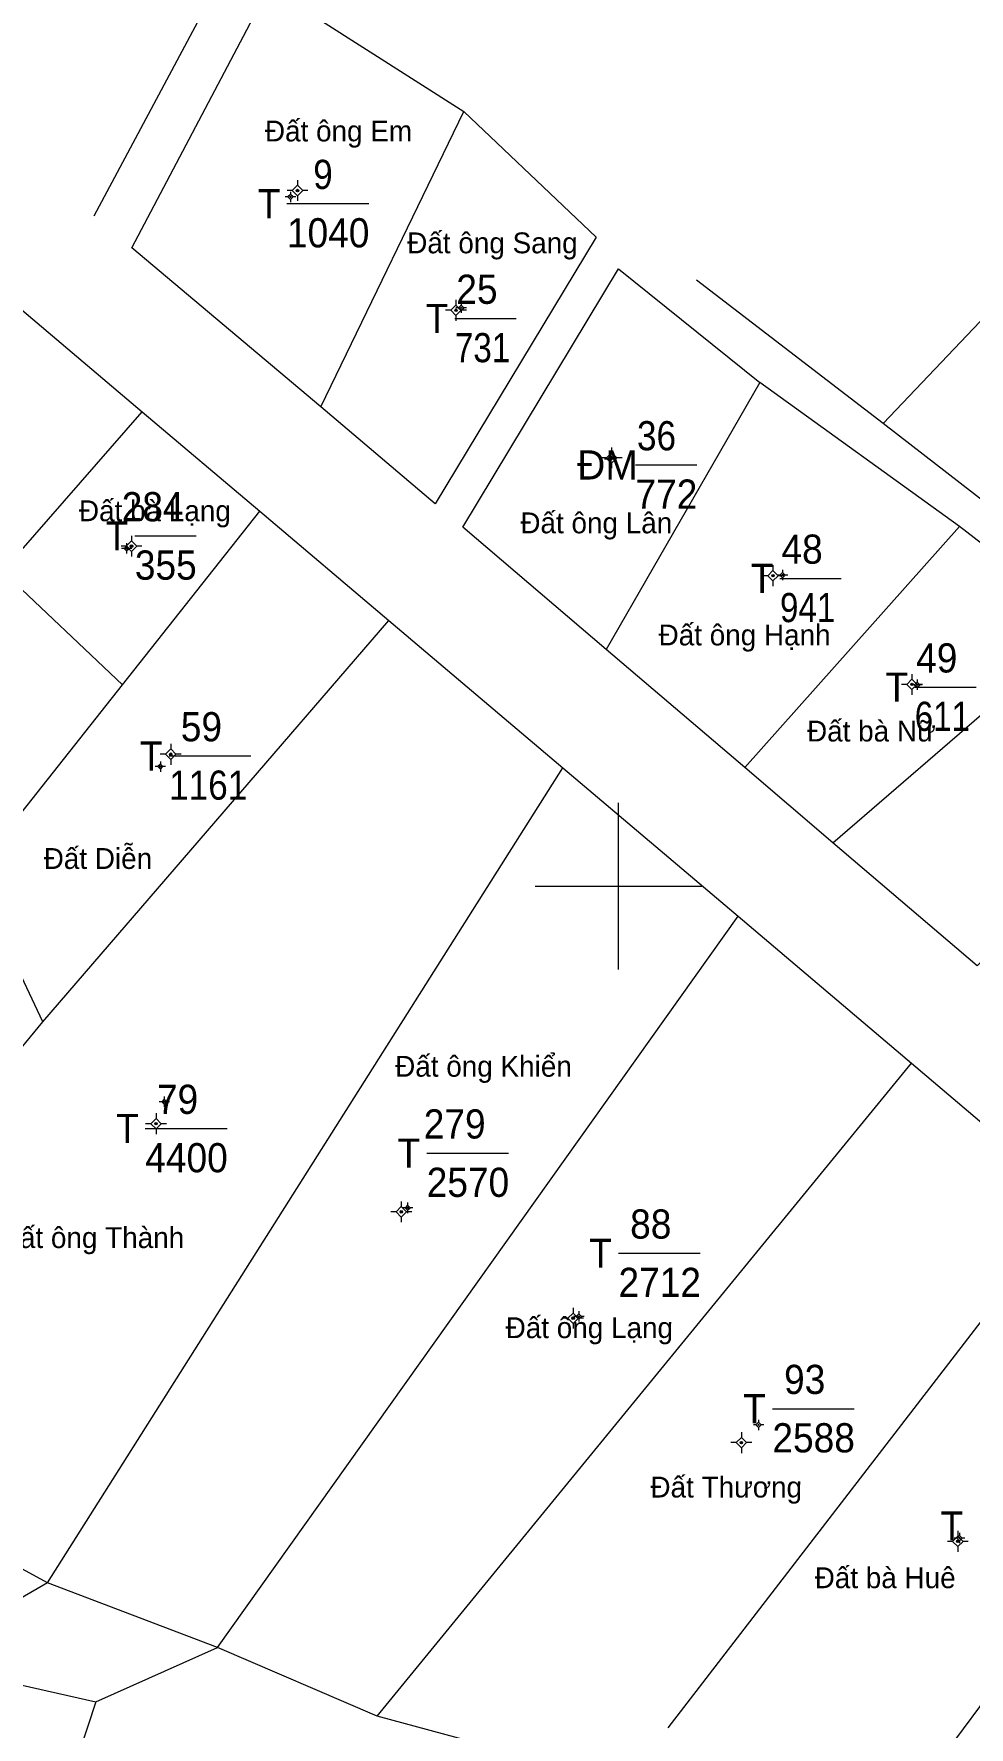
# Model space of a CAD drawing. Header units: metres. Extents: x 398630 to 399770, y 48498 to 49842.
# Drawn here: x 399129.9 to 399242.1, y 49499.2 to 49702.2 of the extents above; entities that cross this region are included whole.
import ezdxf
from ezdxf.enums import TextEntityAlignment as Align

# ---------------------------------------------------------------- set-up
doc = ezdxf.new("R2010")
doc.units = ezdxf.units.M
doc.header["$LTSCALE"] = 1.4
for name, color, linetype, lineweight in [('11', 7, 'Continuous', 13), ('15', 7, 'Continuous', 13), ('22', 7, 'Continuous', 13), ('51', 7, 'Continuous', 13), ('63', 7, 'Continuous', 13)]:
    doc.layers.add(name, color=color, linetype=linetype, lineweight=lineweight)
doc.layers.add('2', color=7, linetype='Continuous')

msp = doc.modelspace()

# ---------------------------------------------------------------- hatches: boundary and pattern name
at = {"layer": '11'}
for points in [[(399161.656, 49683.4, 1), (399161.356, 49683.4, 1)], [(399161.656, 49683.4, 1), (399161.356, 49683.4, 1)], [(399180.663, 49669.052, 1), (399180.363, 49669.052, 1)], [(399180.663, 49669.052, 1), (399180.363, 49669.052, 1)], [(399199.328, 49651.35, 1), (399199.028, 49651.35, 1)], [(399199.328, 49651.35, 1), (399199.028, 49651.35, 1)], [(399141.743, 49640.769, 1), (399141.443, 49640.769, 1)], [(399141.743, 49640.769, 1), (399141.443, 49640.769, 1)], [(399218.675, 49637.223, 1), (399218.375, 49637.223, 1)], [(399218.675, 49637.223, 1), (399218.375, 49637.223, 1)], [(399235.354, 49624.195, 1), (399235.054, 49624.195, 1)], [(399235.354, 49624.195, 1), (399235.054, 49624.195, 1)], [(399146.454, 49615.821, 1), (399146.154, 49615.821, 1)], [(399146.454, 49615.821, 1), (399146.154, 49615.821, 1)], [(399144.693, 49571.522, 1), (399144.393, 49571.522, 1)], [(399144.693, 49571.522, 1), (399144.393, 49571.522, 1)], [(399174.104, 49560.964, 1), (399173.804, 49560.964, 1)], [(399174.104, 49560.964, 1), (399173.804, 49560.964, 1)], [(399194.714, 49548.207, 1), (399194.414, 49548.207, 1)], [(399194.714, 49548.207, 1), (399194.414, 49548.207, 1)], [(399214.89, 49533.289, 1), (399214.59, 49533.289, 1)], [(399214.89, 49533.289, 1), (399214.59, 49533.289, 1)], [(399240.847, 49521.454, 1), (399240.547, 49521.454, 1)], [(399240.847, 49521.454, 1), (399240.547, 49521.454, 1)]]:
    msp.add_hatch(color=256, dxfattribs=at).paths.add_polyline_path(points)
at = {"layer": '51'}
for points in [[(399160.745, 49682.63, 1), (399160.595, 49682.63, 1)], [(399160.745, 49682.63, 1), (399160.595, 49682.63, 1)], [(399160.745, 49682.63, 1), (399160.595, 49682.63, 1)], [(399160.745, 49682.63, 1), (399160.595, 49682.63, 1)], [(399181.205, 49669.36, 1), (399181.055, 49669.36, 1)], [(399181.205, 49669.36, 1), (399181.055, 49669.36, 1)], [(399181.205, 49669.36, 1), (399181.055, 49669.36, 1)], [(399181.205, 49669.36, 1), (399181.055, 49669.36, 1)], [(399199.025, 49651.2, 1), (399198.875, 49651.2, 1)], [(399199.025, 49651.2, 1), (399198.875, 49651.2, 1)], [(399199.025, 49651.2, 1), (399198.875, 49651.2, 1)], [(399199.025, 49651.2, 1), (399198.875, 49651.2, 1)], [(399141.085, 49640.5, 1), (399140.935, 49640.5, 1)], [(399141.085, 49640.5, 1), (399140.935, 49640.5, 1)], [(399141.085, 49640.5, 1), (399140.935, 49640.5, 1)], [(399141.085, 49640.5, 1), (399140.935, 49640.5, 1)], [(399219.755, 49637.3, 1), (399219.605, 49637.3, 1)], [(399219.755, 49637.3, 1), (399219.605, 49637.3, 1)], [(399219.755, 49637.3, 1), (399219.605, 49637.3, 1)], [(399219.755, 49637.3, 1), (399219.605, 49637.3, 1)], [(399235.895, 49624.16, 1), (399235.745, 49624.16, 1)], [(399235.895, 49624.16, 1), (399235.745, 49624.16, 1)], [(399235.895, 49624.16, 1), (399235.745, 49624.16, 1)], [(399235.895, 49624.16, 1), (399235.745, 49624.16, 1)], [(399145.135, 49614.34, 1), (399144.985, 49614.34, 1)], [(399145.135, 49614.34, 1), (399144.985, 49614.34, 1)], [(399145.135, 49614.34, 1), (399144.985, 49614.34, 1)], [(399145.135, 49614.34, 1), (399144.985, 49614.34, 1)], [(399145.605, 49574.16, 1), (399145.455, 49574.16, 1)], [(399145.605, 49574.16, 1), (399145.455, 49574.16, 1)], [(399145.605, 49574.16, 1), (399145.455, 49574.16, 1)], [(399145.605, 49574.16, 1), (399145.455, 49574.16, 1)], [(399174.785, 49561.45, 1), (399174.635, 49561.45, 1)], [(399174.785, 49561.45, 1), (399174.635, 49561.45, 1)], [(399174.785, 49561.45, 1), (399174.635, 49561.45, 1)], [(399174.785, 49561.45, 1), (399174.635, 49561.45, 1)], [(399195.325, 49548.43, 1), (399195.175, 49548.43, 1)], [(399195.325, 49548.43, 1), (399195.175, 49548.43, 1)], [(399195.325, 49548.43, 1), (399195.175, 49548.43, 1)], [(399195.325, 49548.43, 1), (399195.175, 49548.43, 1)], [(399216.875, 49535.42, 1), (399216.725, 49535.42, 1)], [(399216.875, 49535.42, 1), (399216.725, 49535.42, 1)], [(399216.875, 49535.42, 1), (399216.725, 49535.42, 1)], [(399216.875, 49535.42, 1), (399216.725, 49535.42, 1)], [(399240.975, 49521.84, 1), (399240.825, 49521.84, 1)], [(399240.975, 49521.84, 1), (399240.825, 49521.84, 1)], [(399240.975, 49521.84, 1), (399240.825, 49521.84, 1)], [(399240.975, 49521.84, 1), (399240.825, 49521.84, 1)]]:
    msp.add_hatch(color=256, dxfattribs=at).paths.add_polyline_path(points)

# ---------------------------------------------------------------- linework, layer by layer
at = {"layer": '11'}
for p, q in [((399161.51, 49684.65), (399161.51, 49684.03)), ((399161.51, 49684.65), (399161.51, 49684.03)), ((399160.88, 49683.4), (399160.26, 49683.4)), ((399160.88, 49683.4), (399160.26, 49683.4)), ((399161.51, 49682.78), (399161.51, 49682.15)), ((399161.51, 49682.78), (399161.51, 49682.15)), ((399162.76, 49683.4), (399162.13, 49683.4)), ((399162.76, 49683.4), (399162.13, 49683.4)), ((399180.51, 49670.3), (399180.51, 49669.68)), ((399180.51, 49670.3), (399180.51, 49669.68)), ((399179.89, 49669.05), (399179.26, 49669.05)), ((399179.89, 49669.05), (399179.26, 49669.05)), ((399180.51, 49668.43), (399180.51, 49667.8)), ((399180.51, 49668.43), (399180.51, 49667.8)), ((399181.76, 49669.05), (399181.14, 49669.05)), ((399181.76, 49669.05), (399181.14, 49669.05)), ((399199.18, 49652.6), (399199.18, 49651.98)), ((399199.18, 49652.6), (399199.18, 49651.98)), ((399198.55, 49651.35), (399197.93, 49651.35)), ((399198.55, 49651.35), (399197.93, 49651.35)), ((399199.18, 49650.73), (399199.18, 49650.1)), ((399199.18, 49650.73), (399199.18, 49650.1)), ((399200.43, 49651.35), (399199.8, 49651.35)), ((399200.43, 49651.35), (399199.8, 49651.35)), ((399141.59, 49642.02), (399141.59, 49641.39)), ((399141.59, 49642.02), (399141.59, 49641.39)), ((399140.97, 49640.77), (399140.34, 49640.77)), ((399140.97, 49640.77), (399140.34, 49640.77)), ((399141.59, 49640.14), (399141.59, 49639.52)), ((399141.59, 49640.14), (399141.59, 49639.52)), ((399142.84, 49640.77), (399142.22, 49640.77)), ((399142.84, 49640.77), (399142.22, 49640.77)), ((399218.53, 49638.47), (399218.53, 49637.85)), ((399218.53, 49638.47), (399218.53, 49637.85)), ((399217.9, 49637.22), (399217.28, 49637.22)), ((399217.9, 49637.22), (399217.28, 49637.22)), ((399218.53, 49636.6), (399218.53, 49635.97)), ((399218.53, 49636.6), (399218.53, 49635.97)), ((399219.78, 49637.22), (399219.15, 49637.22)), ((399219.78, 49637.22), (399219.15, 49637.22)), ((399235.2, 49625.44), (399235.2, 49624.82)), ((399235.2, 49625.44), (399235.2, 49624.82)), ((399234.58, 49624.19), (399233.95, 49624.19)), ((399234.58, 49624.19), (399233.95, 49624.19)), ((399235.2, 49623.57), (399235.2, 49622.94)), ((399235.2, 49623.57), (399235.2, 49622.94)), ((399236.45, 49624.19), (399235.83, 49624.19)), ((399236.45, 49624.19), (399235.83, 49624.19)), ((399146.3, 49617.07), (399146.3, 49616.45)), ((399146.3, 49617.07), (399146.3, 49616.45)), ((399145.68, 49615.82), (399145.05, 49615.82)), ((399145.68, 49615.82), (399145.05, 49615.82)), ((399146.3, 49615.2), (399146.3, 49614.57)), ((399146.3, 49615.2), (399146.3, 49614.57)), ((399147.55, 49615.82), (399146.93, 49615.82)), ((399147.55, 49615.82), (399146.93, 49615.82)), ((399144.54, 49572.77), (399144.54, 49572.15)), ((399144.54, 49572.77), (399144.54, 49572.15)), ((399143.92, 49571.52), (399143.29, 49571.52)), ((399143.92, 49571.52), (399143.29, 49571.52)), ((399144.54, 49570.9), (399144.54, 49570.27)), ((399144.54, 49570.9), (399144.54, 49570.27)), ((399145.79, 49571.52), (399145.17, 49571.52)), ((399145.79, 49571.52), (399145.17, 49571.52)), ((399173.33, 49560.96), (399172.7, 49560.96)), ((399173.33, 49560.96), (399172.7, 49560.96)), ((399173.95, 49562.21), (399173.95, 49561.59)), ((399173.95, 49562.21), (399173.95, 49561.59)), ((399173.95, 49560.34), (399173.95, 49559.71)), ((399173.95, 49560.34), (399173.95, 49559.71)), ((399175.2, 49560.96), (399174.58, 49560.96)), ((399175.2, 49560.96), (399174.58, 49560.96)), ((399193.94, 49548.21), (399193.31, 49548.21)), ((399193.94, 49548.21), (399193.31, 49548.21)), ((399194.56, 49549.46), (399194.56, 49548.83)), ((399194.56, 49549.46), (399194.56, 49548.83)), ((399195.81, 49548.21), (399195.19, 49548.21)), ((399195.81, 49548.21), (399195.19, 49548.21)), ((399194.56, 49547.58), (399194.56, 49546.96)), ((399194.56, 49547.58), (399194.56, 49546.96)), ((399214.74, 49534.54), (399214.74, 49533.91)), ((399214.74, 49534.54), (399214.74, 49533.91)), ((399214.11, 49533.29), (399213.49, 49533.29)), ((399214.11, 49533.29), (399213.49, 49533.29)), ((399214.74, 49532.66), (399214.74, 49532.04)), ((399214.74, 49532.66), (399214.74, 49532.04)), ((399215.99, 49533.29), (399215.36, 49533.29)), ((399215.99, 49533.29), (399215.36, 49533.29)), ((399240.7, 49522.7), (399240.7, 49522.08)), ((399240.7, 49522.7), (399240.7, 49522.08)), ((399240.07, 49521.45), (399239.45, 49521.45)), ((399240.07, 49521.45), (399239.45, 49521.45)), ((399240.7, 49520.83), (399240.7, 49520.2)), ((399240.7, 49520.83), (399240.7, 49520.2)), ((399241.95, 49521.45), (399241.32, 49521.45)), ((399241.95, 49521.45), (399241.32, 49521.45))]:
    msp.add_line(p, q, dxfattribs=at)
for points in [[(399161.51, 49684.03), (399160.88, 49683.4), (399161.51, 49682.78), (399162.13, 49683.4)], [(399161.51, 49684.03), (399160.88, 49683.4), (399161.51, 49682.78), (399162.13, 49683.4)], [(399180.51, 49669.68), (399179.89, 49669.05), (399180.51, 49668.43), (399181.14, 49669.05)], [(399180.51, 49669.68), (399179.89, 49669.05), (399180.51, 49668.43), (399181.14, 49669.05)], [(399199.18, 49651.98), (399198.55, 49651.35), (399199.18, 49650.73), (399199.8, 49651.35)], [(399199.18, 49651.98), (399198.55, 49651.35), (399199.18, 49650.73), (399199.8, 49651.35)], [(399141.59, 49641.39), (399140.97, 49640.77), (399141.59, 49640.14), (399142.22, 49640.77)], [(399141.59, 49641.39), (399140.97, 49640.77), (399141.59, 49640.14), (399142.22, 49640.77)], [(399218.53, 49637.85), (399217.9, 49637.22), (399218.53, 49636.6), (399219.15, 49637.22)], [(399218.53, 49637.85), (399217.9, 49637.22), (399218.53, 49636.6), (399219.15, 49637.22)], [(399235.2, 49624.82), (399234.58, 49624.19), (399235.2, 49623.57), (399235.83, 49624.19)], [(399235.2, 49624.82), (399234.58, 49624.19), (399235.2, 49623.57), (399235.83, 49624.19)], [(399146.3, 49616.45), (399145.68, 49615.82), (399146.3, 49615.2), (399146.93, 49615.82)], [(399146.3, 49616.45), (399145.68, 49615.82), (399146.3, 49615.2), (399146.93, 49615.82)], [(399144.54, 49572.15), (399143.92, 49571.52), (399144.54, 49570.9), (399145.17, 49571.52)], [(399144.54, 49572.15), (399143.92, 49571.52), (399144.54, 49570.9), (399145.17, 49571.52)], [(399173.95, 49561.59), (399173.33, 49560.96), (399173.95, 49560.34), (399174.58, 49560.96)], [(399173.95, 49561.59), (399173.33, 49560.96), (399173.95, 49560.34), (399174.58, 49560.96)], [(399194.56, 49548.83), (399193.94, 49548.21), (399194.56, 49547.58), (399195.19, 49548.21)], [(399194.56, 49548.83), (399193.94, 49548.21), (399194.56, 49547.58), (399195.19, 49548.21)], [(399214.74, 49533.91), (399214.11, 49533.29), (399214.74, 49532.66), (399215.36, 49533.29)], [(399214.74, 49533.91), (399214.11, 49533.29), (399214.74, 49532.66), (399215.36, 49533.29)], [(399240.7, 49522.08), (399240.07, 49521.45), (399240.7, 49520.83), (399241.32, 49521.45)], [(399240.7, 49522.08), (399240.07, 49521.45), (399240.7, 49520.83), (399241.32, 49521.45)]]:
    msp.add_lwpolyline(points, close=True, dxfattribs=at)
for centre in [(399161.506, 49683.4), (399161.506, 49683.4), (399180.513, 49669.052), (399180.513, 49669.052), (399199.178, 49651.35), (399199.178, 49651.35), (399141.593, 49640.769), (399141.593, 49640.769), (399218.525, 49637.223), (399218.525, 49637.223), (399235.204, 49624.195), (399235.204, 49624.195), (399146.304, 49615.821), (399146.304, 49615.821), (399144.543, 49571.522), (399144.543, 49571.522), (399173.954, 49560.964), (399173.954, 49560.964), (399194.564, 49548.207), (399194.564, 49548.207), (399214.74, 49533.289), (399214.74, 49533.289), (399240.697, 49521.454), (399240.697, 49521.454)]:
    msp.add_circle(centre, 0.15, dxfattribs=at)
at = {"layer": '15'}
for p, q in [((399160.24, 49681.84), (399170.04, 49681.84)), ((399180.38, 49668.06), (399187.73, 49668.06)), ((399202.04, 49650.51), (399209.39, 49650.51)), ((399142, 49642), (399149.35, 49642)), ((399219.37, 49636.91), (399226.72, 49636.91)), ((399235.53, 49623.86), (399242.88, 49623.86)), ((399146.11, 49615.62), (399155.91, 49615.62)), ((399143.25, 49570.96), (399153.05, 49570.96)), ((399177, 49568), (399186.8, 49568)), ((399200, 49556), (399209.8, 49556)), ((399218.46, 49537.36), (399228.26, 49537.36))]:
    msp.add_line(p, q, dxfattribs=at)
at = {"layer": '22'}
for p, q in [((399137.12, 49680.39), (399152.89, 49709.87)), ((399164.31, 49657.49), (399181.45, 49692.87)), ((399231.73, 49655.46), (399251.72, 49676.49)), ((399240.89, 49643.13), (399215.14, 49614.22)), ((399126.17, 49637.75), (399140.5, 49624.13)), ((399130.95, 49583.75), (399172.47, 49631.84)), ((399225.71, 49605.2), (399256.06, 49631.42)), ((399131.54, 49516.49), (399193.32, 49614.18)), ((399151.92, 49508.72), (399214.34, 49596.39)), ((399171.06, 49500.48), (399235.15, 49578.77)), ((399205.96, 49499.08), (399254.63, 49562.28)), ((399228.34, 49481.41), (399275.31, 49544.78)), ((399131.54, 49516.49), (399092.82, 49537.41)), ((399137.32, 49502.23), (399151.92, 49508.72))]:
    msp.add_line(p, q, dxfattribs=at)
for points in [[(399164.31, 49657.49), (399141.63, 49676.52), (399158.12, 49707.79), (399181.45, 49692.87)], [(399181.45, 49692.87), (399197.31, 49677.82), (399178.03, 49645.86), (399164.31, 49657.49)], [(399080.64, 49663.64), (399102.7, 49690.9), (399142.89, 49656.87)], [(399198.53, 49628.38), (399181.33, 49643.05), (399200.02, 49674.03), (399216.95, 49660.38)], [(399263.54, 49630.93), (399244.18, 49645.86), (399231.73, 49655.46), (399209.36, 49672.66)], [(399256.06, 49631.42), (399240.89, 49643.13), (399216.95, 49660.38), (399198.53, 49628.38)], [(399124.12, 49635.4), (399126.17, 49637.75), (399142.89, 49656.87)], [(399142.89, 49656.87), (399156.98, 49644.95), (399172.47, 49631.84), (399193.32, 49614.18), (399214.34, 49596.39), (399235.15, 49578.77), (399254.63, 49562.28), (399275.31, 49544.78), (399296.18, 49527.1), (399315.27, 49510.94), (399337.35, 49492.25)], [(399130.95, 49583.75), (399122.56, 49601.47), (399140.5, 49624.13), (399156.98, 49644.95)], [(399256.06, 49631.42), (399270.76, 49618.53), (399243.02, 49590.44), (399225.71, 49605.2)], [(399225.71, 49605.2), (399215.14, 49614.22), (399198.53, 49628.38)], [(399131.54, 49516.49), (399116.74, 49507.92), (399082.04, 49524.31), (399092.82, 49537.41), (399130.95, 49583.75)], [(399191.6, 49494.94), (399171.06, 49500.48), (399151.92, 49508.72), (399131.54, 49516.49)], [(399049.71, 49484.62), (399078.85, 49477.82), (399097.5, 49511.2), (399137.32, 49502.23), (399124.66, 49463.81)]]:
    msp.add_lwpolyline(points, dxfattribs=at)
at = {"layer": '51'}
for p, q in [((399160.36, 49682.63), (399160.04, 49682.63)), ((399160.36, 49682.63), (399160.04, 49682.63)), ((399160.36, 49682.63), (399160.04, 49682.63)), ((399160.36, 49682.63), (399160.04, 49682.63)), ((399160.67, 49683.26), (399160.67, 49682.94)), ((399160.67, 49683.26), (399160.67, 49682.94)), ((399160.67, 49683.26), (399160.67, 49682.94)), ((399160.67, 49683.26), (399160.67, 49682.94)), ((399160.67, 49682.32), (399160.67, 49682)), ((399160.67, 49682.32), (399160.67, 49682)), ((399160.67, 49682.32), (399160.67, 49682)), ((399160.67, 49682.32), (399160.67, 49682)), ((399161.3, 49682.63), (399160.98, 49682.63)), ((399161.3, 49682.63), (399160.98, 49682.63)), ((399161.3, 49682.63), (399160.98, 49682.63)), ((399161.3, 49682.63), (399160.98, 49682.63)), ((399181.13, 49669.98), (399181.13, 49669.67)), ((399181.13, 49669.98), (399181.13, 49669.67)), ((399181.13, 49669.98), (399181.13, 49669.67)), ((399181.13, 49669.98), (399181.13, 49669.67)), ((399180.82, 49669.36), (399180.5, 49669.36)), ((399180.82, 49669.36), (399180.5, 49669.36)), ((399180.82, 49669.36), (399180.5, 49669.36)), ((399180.82, 49669.36), (399180.5, 49669.36)), ((399181.13, 49669.05), (399181.13, 49668.74)), ((399181.13, 49669.05), (399181.13, 49668.74)), ((399181.13, 49669.05), (399181.13, 49668.74)), ((399181.13, 49669.05), (399181.13, 49668.74)), ((399181.76, 49669.36), (399181.44, 49669.36)), ((399181.76, 49669.36), (399181.44, 49669.36)), ((399181.76, 49669.36), (399181.44, 49669.36)), ((399181.76, 49669.36), (399181.44, 49669.36)), ((399198.95, 49651.82), (399198.95, 49651.51)), ((399198.95, 49651.82), (399198.95, 49651.51)), ((399198.95, 49651.82), (399198.95, 49651.51)), ((399198.95, 49651.82), (399198.95, 49651.51)), ((399198.64, 49651.2), (399198.32, 49651.2)), ((399198.64, 49651.2), (399198.32, 49651.2)), ((399198.64, 49651.2), (399198.32, 49651.2)), ((399198.64, 49651.2), (399198.32, 49651.2)), ((399198.95, 49650.89), (399198.95, 49650.58)), ((399198.95, 49650.89), (399198.95, 49650.58)), ((399198.95, 49650.89), (399198.95, 49650.58)), ((399198.95, 49650.89), (399198.95, 49650.58)), ((399199.58, 49651.2), (399199.26, 49651.2)), ((399199.58, 49651.2), (399199.26, 49651.2)), ((399199.58, 49651.2), (399199.26, 49651.2)), ((399199.58, 49651.2), (399199.26, 49651.2)), ((399140.7, 49640.5), (399140.38, 49640.5)), ((399140.7, 49640.5), (399140.38, 49640.5)), ((399140.7, 49640.5), (399140.38, 49640.5)), ((399140.7, 49640.5), (399140.38, 49640.5)), ((399141.01, 49641.12), (399141.01, 49640.81)), ((399141.01, 49641.12), (399141.01, 49640.81)), ((399141.01, 49641.12), (399141.01, 49640.81)), ((399141.01, 49641.12), (399141.01, 49640.81)), ((399141.01, 49640.19), (399141.01, 49639.88)), ((399141.01, 49640.19), (399141.01, 49639.88)), ((399141.01, 49640.19), (399141.01, 49639.88)), ((399141.01, 49640.19), (399141.01, 49639.88)), ((399141.64, 49640.5), (399141.32, 49640.5)), ((399141.64, 49640.5), (399141.32, 49640.5)), ((399141.64, 49640.5), (399141.32, 49640.5)), ((399141.64, 49640.5), (399141.32, 49640.5)), ((399219.68, 49637.92), (399219.68, 49637.61)), ((399219.68, 49637.92), (399219.68, 49637.61)), ((399219.68, 49637.92), (399219.68, 49637.61)), ((399219.68, 49637.92), (399219.68, 49637.61)), ((399219.37, 49637.3), (399219.06, 49637.3)), ((399219.37, 49637.3), (399219.06, 49637.3)), ((399219.37, 49637.3), (399219.06, 49637.3)), ((399219.37, 49637.3), (399219.06, 49637.3)), ((399219.68, 49636.99), (399219.68, 49636.68)), ((399219.68, 49636.99), (399219.68, 49636.68)), ((399219.68, 49636.99), (399219.68, 49636.68)), ((399219.68, 49636.99), (399219.68, 49636.68)), ((399220.3, 49637.3), (399219.99, 49637.3)), ((399220.3, 49637.3), (399219.99, 49637.3)), ((399220.3, 49637.3), (399219.99, 49637.3)), ((399220.3, 49637.3), (399219.99, 49637.3)), ((399235.51, 49624.16), (399235.2, 49624.16)), ((399235.51, 49624.16), (399235.2, 49624.16)), ((399235.51, 49624.16), (399235.2, 49624.16)), ((399235.51, 49624.16), (399235.2, 49624.16)), ((399235.82, 49624.78), (399235.82, 49624.47)), ((399235.82, 49624.78), (399235.82, 49624.47)), ((399235.82, 49624.78), (399235.82, 49624.47)), ((399235.82, 49624.78), (399235.82, 49624.47)), ((399235.82, 49623.85), (399235.82, 49623.54)), ((399235.82, 49623.85), (399235.82, 49623.54)), ((399235.82, 49623.85), (399235.82, 49623.54)), ((399235.82, 49623.85), (399235.82, 49623.54)), ((399236.44, 49624.16), (399236.13, 49624.16)), ((399236.44, 49624.16), (399236.13, 49624.16)), ((399236.44, 49624.16), (399236.13, 49624.16)), ((399236.44, 49624.16), (399236.13, 49624.16)), ((399144.75, 49614.34), (399144.44, 49614.34)), ((399144.75, 49614.34), (399144.44, 49614.34)), ((399144.75, 49614.34), (399144.44, 49614.34)), ((399144.75, 49614.34), (399144.44, 49614.34)), ((399145.06, 49614.96), (399145.06, 49614.65)), ((399145.06, 49614.96), (399145.06, 49614.65)), ((399145.06, 49614.96), (399145.06, 49614.65)), ((399145.06, 49614.96), (399145.06, 49614.65)), ((399145.06, 49614.03), (399145.06, 49613.72)), ((399145.06, 49614.03), (399145.06, 49613.72)), ((399145.06, 49614.03), (399145.06, 49613.72)), ((399145.06, 49614.03), (399145.06, 49613.72)), ((399145.68, 49614.34), (399145.37, 49614.34)), ((399145.68, 49614.34), (399145.37, 49614.34)), ((399145.68, 49614.34), (399145.37, 49614.34)), ((399145.68, 49614.34), (399145.37, 49614.34)), ((399145.53, 49574.78), (399145.53, 49574.47)), ((399145.53, 49574.78), (399145.53, 49574.47)), ((399145.53, 49574.78), (399145.53, 49574.47)), ((399145.53, 49574.78), (399145.53, 49574.47)), ((399145.22, 49574.16), (399144.9, 49574.16)), ((399145.22, 49574.16), (399144.9, 49574.16)), ((399145.22, 49574.16), (399144.9, 49574.16)), ((399145.22, 49574.16), (399144.9, 49574.16)), ((399145.53, 49573.85), (399145.53, 49573.54)), ((399145.53, 49573.85), (399145.53, 49573.54)), ((399145.53, 49573.85), (399145.53, 49573.54)), ((399145.53, 49573.85), (399145.53, 49573.54)), ((399146.16, 49574.16), (399145.84, 49574.16)), ((399146.16, 49574.16), (399145.84, 49574.16)), ((399146.16, 49574.16), (399145.84, 49574.16)), ((399146.16, 49574.16), (399145.84, 49574.16)), ((399174.4, 49561.45), (399174.08, 49561.45)), ((399174.4, 49561.45), (399174.08, 49561.45)), ((399174.4, 49561.45), (399174.08, 49561.45)), ((399174.4, 49561.45), (399174.08, 49561.45)), ((399174.71, 49562.08), (399174.71, 49561.76)), ((399174.71, 49562.08), (399174.71, 49561.76)), ((399174.71, 49562.08), (399174.71, 49561.76)), ((399174.71, 49562.08), (399174.71, 49561.76)), ((399174.71, 49561.14), (399174.71, 49560.82)), ((399174.71, 49561.14), (399174.71, 49560.82)), ((399174.71, 49561.14), (399174.71, 49560.82)), ((399174.71, 49561.14), (399174.71, 49560.82)), ((399175.34, 49561.45), (399175.02, 49561.45)), ((399175.34, 49561.45), (399175.02, 49561.45)), ((399175.34, 49561.45), (399175.02, 49561.45)), ((399175.34, 49561.45), (399175.02, 49561.45)), ((399194.94, 49548.43), (399194.62, 49548.43)), ((399194.94, 49548.43), (399194.62, 49548.43)), ((399194.94, 49548.43), (399194.62, 49548.43)), ((399194.94, 49548.43), (399194.62, 49548.43)), ((399195.25, 49549.06), (399195.25, 49548.74)), ((399195.25, 49549.06), (399195.25, 49548.74)), ((399195.25, 49549.06), (399195.25, 49548.74)), ((399195.25, 49549.06), (399195.25, 49548.74)), ((399195.25, 49548.12), (399195.25, 49547.8)), ((399195.25, 49548.12), (399195.25, 49547.8)), ((399195.25, 49548.12), (399195.25, 49547.8)), ((399195.25, 49548.12), (399195.25, 49547.8)), ((399195.88, 49548.43), (399195.56, 49548.43)), ((399195.88, 49548.43), (399195.56, 49548.43)), ((399195.88, 49548.43), (399195.56, 49548.43)), ((399195.88, 49548.43), (399195.56, 49548.43)), ((399216.8, 49536.04), (399216.8, 49535.73)), ((399216.8, 49536.04), (399216.8, 49535.73)), ((399216.8, 49536.04), (399216.8, 49535.73)), ((399216.8, 49536.04), (399216.8, 49535.73)), ((399216.49, 49535.42), (399216.18, 49535.42)), ((399216.49, 49535.42), (399216.18, 49535.42)), ((399216.49, 49535.42), (399216.18, 49535.42)), ((399216.49, 49535.42), (399216.18, 49535.42)), ((399216.8, 49535.11), (399216.8, 49534.8)), ((399216.8, 49535.11), (399216.8, 49534.8)), ((399216.8, 49535.11), (399216.8, 49534.8)), ((399216.8, 49535.11), (399216.8, 49534.8)), ((399217.42, 49535.42), (399217.11, 49535.42)), ((399217.42, 49535.42), (399217.11, 49535.42)), ((399217.42, 49535.42), (399217.11, 49535.42)), ((399217.42, 49535.42), (399217.11, 49535.42)), ((399240.59, 49521.84), (399240.28, 49521.84)), ((399240.59, 49521.84), (399240.28, 49521.84)), ((399240.59, 49521.84), (399240.28, 49521.84)), ((399240.59, 49521.84), (399240.28, 49521.84)), ((399240.9, 49522.46), (399240.9, 49522.15)), ((399240.9, 49522.46), (399240.9, 49522.15)), ((399240.9, 49522.46), (399240.9, 49522.15)), ((399240.9, 49522.46), (399240.9, 49522.15)), ((399241.52, 49521.84), (399241.21, 49521.84)), ((399241.52, 49521.84), (399241.21, 49521.84)), ((399241.52, 49521.84), (399241.21, 49521.84)), ((399241.52, 49521.84), (399241.21, 49521.84)), ((399240.9, 49521.53), (399240.9, 49521.22)), ((399240.9, 49521.53), (399240.9, 49521.22)), ((399240.9, 49521.53), (399240.9, 49521.22)), ((399240.9, 49521.53), (399240.9, 49521.22))]:
    msp.add_line(p, q, dxfattribs=at)
for points in [[(399160.67, 49682.94), (399160.36, 49682.63), (399160.67, 49682.32), (399160.98, 49682.63)], [(399160.67, 49682.94), (399160.36, 49682.63), (399160.67, 49682.32), (399160.98, 49682.63)], [(399160.67, 49682.94), (399160.36, 49682.63), (399160.67, 49682.32), (399160.98, 49682.63)], [(399160.67, 49682.94), (399160.36, 49682.63), (399160.67, 49682.32), (399160.98, 49682.63)], [(399181.13, 49669.67), (399180.82, 49669.36), (399181.13, 49669.05), (399181.44, 49669.36)], [(399181.13, 49669.67), (399180.82, 49669.36), (399181.13, 49669.05), (399181.44, 49669.36)], [(399181.13, 49669.67), (399180.82, 49669.36), (399181.13, 49669.05), (399181.44, 49669.36)], [(399181.13, 49669.67), (399180.82, 49669.36), (399181.13, 49669.05), (399181.44, 49669.36)], [(399198.95, 49651.51), (399198.64, 49651.2), (399198.95, 49650.89), (399199.26, 49651.2)], [(399198.95, 49651.51), (399198.64, 49651.2), (399198.95, 49650.89), (399199.26, 49651.2)], [(399198.95, 49651.51), (399198.64, 49651.2), (399198.95, 49650.89), (399199.26, 49651.2)], [(399198.95, 49651.51), (399198.64, 49651.2), (399198.95, 49650.89), (399199.26, 49651.2)], [(399141.01, 49640.81), (399140.7, 49640.5), (399141.01, 49640.19), (399141.32, 49640.5)], [(399141.01, 49640.81), (399140.7, 49640.5), (399141.01, 49640.19), (399141.32, 49640.5)], [(399141.01, 49640.81), (399140.7, 49640.5), (399141.01, 49640.19), (399141.32, 49640.5)], [(399141.01, 49640.81), (399140.7, 49640.5), (399141.01, 49640.19), (399141.32, 49640.5)], [(399219.68, 49637.61), (399219.37, 49637.3), (399219.68, 49636.99), (399219.99, 49637.3)], [(399219.68, 49637.61), (399219.37, 49637.3), (399219.68, 49636.99), (399219.99, 49637.3)], [(399219.68, 49637.61), (399219.37, 49637.3), (399219.68, 49636.99), (399219.99, 49637.3)], [(399219.68, 49637.61), (399219.37, 49637.3), (399219.68, 49636.99), (399219.99, 49637.3)], [(399235.82, 49624.47), (399235.51, 49624.16), (399235.82, 49623.85), (399236.13, 49624.16)], [(399235.82, 49624.47), (399235.51, 49624.16), (399235.82, 49623.85), (399236.13, 49624.16)], [(399235.82, 49624.47), (399235.51, 49624.16), (399235.82, 49623.85), (399236.13, 49624.16)], [(399235.82, 49624.47), (399235.51, 49624.16), (399235.82, 49623.85), (399236.13, 49624.16)], [(399145.06, 49614.65), (399144.75, 49614.34), (399145.06, 49614.03), (399145.37, 49614.34)], [(399145.06, 49614.65), (399144.75, 49614.34), (399145.06, 49614.03), (399145.37, 49614.34)], [(399145.06, 49614.65), (399144.75, 49614.34), (399145.06, 49614.03), (399145.37, 49614.34)], [(399145.06, 49614.65), (399144.75, 49614.34), (399145.06, 49614.03), (399145.37, 49614.34)], [(399145.53, 49574.47), (399145.22, 49574.16), (399145.53, 49573.85), (399145.84, 49574.16)], [(399145.53, 49574.47), (399145.22, 49574.16), (399145.53, 49573.85), (399145.84, 49574.16)], [(399145.53, 49574.47), (399145.22, 49574.16), (399145.53, 49573.85), (399145.84, 49574.16)], [(399145.53, 49574.47), (399145.22, 49574.16), (399145.53, 49573.85), (399145.84, 49574.16)], [(399174.71, 49561.76), (399174.4, 49561.45), (399174.71, 49561.14), (399175.02, 49561.45)], [(399174.71, 49561.76), (399174.4, 49561.45), (399174.71, 49561.14), (399175.02, 49561.45)], [(399174.71, 49561.76), (399174.4, 49561.45), (399174.71, 49561.14), (399175.02, 49561.45)], [(399174.71, 49561.76), (399174.4, 49561.45), (399174.71, 49561.14), (399175.02, 49561.45)], [(399195.25, 49548.74), (399194.94, 49548.43), (399195.25, 49548.12), (399195.56, 49548.43)], [(399195.25, 49548.74), (399194.94, 49548.43), (399195.25, 49548.12), (399195.56, 49548.43)], [(399195.25, 49548.74), (399194.94, 49548.43), (399195.25, 49548.12), (399195.56, 49548.43)], [(399195.25, 49548.74), (399194.94, 49548.43), (399195.25, 49548.12), (399195.56, 49548.43)], [(399216.8, 49535.73), (399216.49, 49535.42), (399216.8, 49535.11), (399217.11, 49535.42)], [(399216.8, 49535.73), (399216.49, 49535.42), (399216.8, 49535.11), (399217.11, 49535.42)], [(399216.8, 49535.73), (399216.49, 49535.42), (399216.8, 49535.11), (399217.11, 49535.42)], [(399216.8, 49535.73), (399216.49, 49535.42), (399216.8, 49535.11), (399217.11, 49535.42)], [(399240.9, 49522.15), (399240.59, 49521.84), (399240.9, 49521.53), (399241.21, 49521.84)], [(399240.9, 49522.15), (399240.59, 49521.84), (399240.9, 49521.53), (399241.21, 49521.84)], [(399240.9, 49522.15), (399240.59, 49521.84), (399240.9, 49521.53), (399241.21, 49521.84)], [(399240.9, 49522.15), (399240.59, 49521.84), (399240.9, 49521.53), (399241.21, 49521.84)]]:
    msp.add_lwpolyline(points, close=True, dxfattribs=at)
for centre in [(399160.67, 49682.63), (399160.67, 49682.63), (399160.67, 49682.63), (399160.67, 49682.63), (399181.13, 49669.36), (399181.13, 49669.36), (399181.13, 49669.36), (399181.13, 49669.36), (399198.95, 49651.2), (399198.95, 49651.2), (399198.95, 49651.2), (399198.95, 49651.2), (399141.01, 49640.5), (399141.01, 49640.5), (399141.01, 49640.5), (399141.01, 49640.5), (399219.68, 49637.3), (399219.68, 49637.3), (399219.68, 49637.3), (399219.68, 49637.3), (399235.82, 49624.16), (399235.82, 49624.16), (399235.82, 49624.16), (399235.82, 49624.16), (399145.06, 49614.34), (399145.06, 49614.34), (399145.06, 49614.34), (399145.06, 49614.34), (399145.53, 49574.16), (399145.53, 49574.16), (399145.53, 49574.16), (399145.53, 49574.16), (399174.71, 49561.45), (399174.71, 49561.45), (399174.71, 49561.45), (399174.71, 49561.45), (399195.25, 49548.43), (399195.25, 49548.43), (399195.25, 49548.43), (399195.25, 49548.43), (399216.8, 49535.42), (399216.8, 49535.42), (399216.8, 49535.42), (399216.8, 49535.42), (399240.9, 49521.84), (399240.9, 49521.84), (399240.9, 49521.84), (399240.9, 49521.84)]:
    msp.add_circle(centre, 0.075, dxfattribs=at)
at = {"layer": '63'}
for p, q in [((399200, 49590), (399200, 49610)), ((399190, 49600), (399210, 49600))]:
    msp.add_line(p, q, dxfattribs=at)

# ---------------------------------------------------------------- texts
at = {"layer": '15'}
for s, width, p in [('9', 0.9, (399163.39, 49683.59)), ('T', 0.95, (399156.74, 49680.09)), ('1040', 0.95, (399160.24, 49676.59)), ('25', 0.95, (399180.55, 49669.82)), ('T', 0.95, (399176.88, 49666.32)), ('731', 0.85, (399180.38, 49662.82)), ('36', 0.9, (399202.22, 49652.26)), ('772', 0.95, (399202.04, 49645.26)), ('284', 0.95, (399140.42, 49643.75)), ('T', 0.95, (399138.5, 49640.25)), ('48', 0.95, (399219.55, 49638.66)), ('355', 0.95, (399142, 49636.75)), ('T', 0.95, (399215.87, 49635.16)), ('941', 0.85, (399219.37, 49631.66)), ('49', 0.95, (399235.7, 49625.62)), ('T', 0.95, (399232.03, 49622.12)), ('611', 0.85, (399235.53, 49618.62)), ('59', 0.95, (399147.51, 49617.37)), ('T', 0.95, (399142.61, 49613.87)), ('1161', 0.9, (399146.11, 49610.37)), ('79', 0.95, (399144.65, 49572.7)), ('T', 0.95, (399139.75, 49569.2)), ('279', 0.95, (399176.65, 49569.75)), ('4400', 0.95, (399143.25, 49565.7)), ('T', 0.95, (399173.5, 49566.25)), ('2570', 0.95, (399177, 49562.75)), ('88', 0.95, (399201.4, 49557.75)), ('T', 0.95, (399196.5, 49554.25)), ('2712', 0.95, (399200, 49550.75)), ('93', 0.95, (399219.86, 49539.12)), ('T', 0.95, (399214.96, 49535.62)), ('2588', 0.95, (399218.46, 49532.12)), ('T', 0.95, (399238.64, 49521.56))]:
    msp.add_text(s, height=3.5, dxfattribs=dict(at, width=width)).set_placement(p)
msp.add_text('ĐM', height=3.5, dxfattribs=at).set_placement((399195.04, 49648.76))
at = {"layer": '2'}
for s, p in [('Đất ông Em', (399166.425, 49689.29)), ('Đất ông Sang', (399184.885, 49675.88)), ('Đất bà Lạng', (399144.4, 49643.76)), ('Đất ông Lân', (399197.34, 49642.31)), ('Đất ông Hạnh', (399215.125, 49628.87)), ('Đất bà Nữ', (399230.33, 49617.35)), ('Đất Diễn', (399137.57, 49602.07)), ('Đất ông Khiển', (399183.81, 49577.16)), ('Đất ông Thành', (399136.86, 49556.62)), ('Đất ông Lạng', (399196.505, 49545.82)), ('Đất Thương', (399212.925, 49526.71)), ('Đất bà Huê', (399231.985, 49515.84))]:
    msp.add_text(s, height=2.5, dxfattribs=at).set_placement(p, align=Align.CENTER)

doc.saveas('drawing.dxf')
